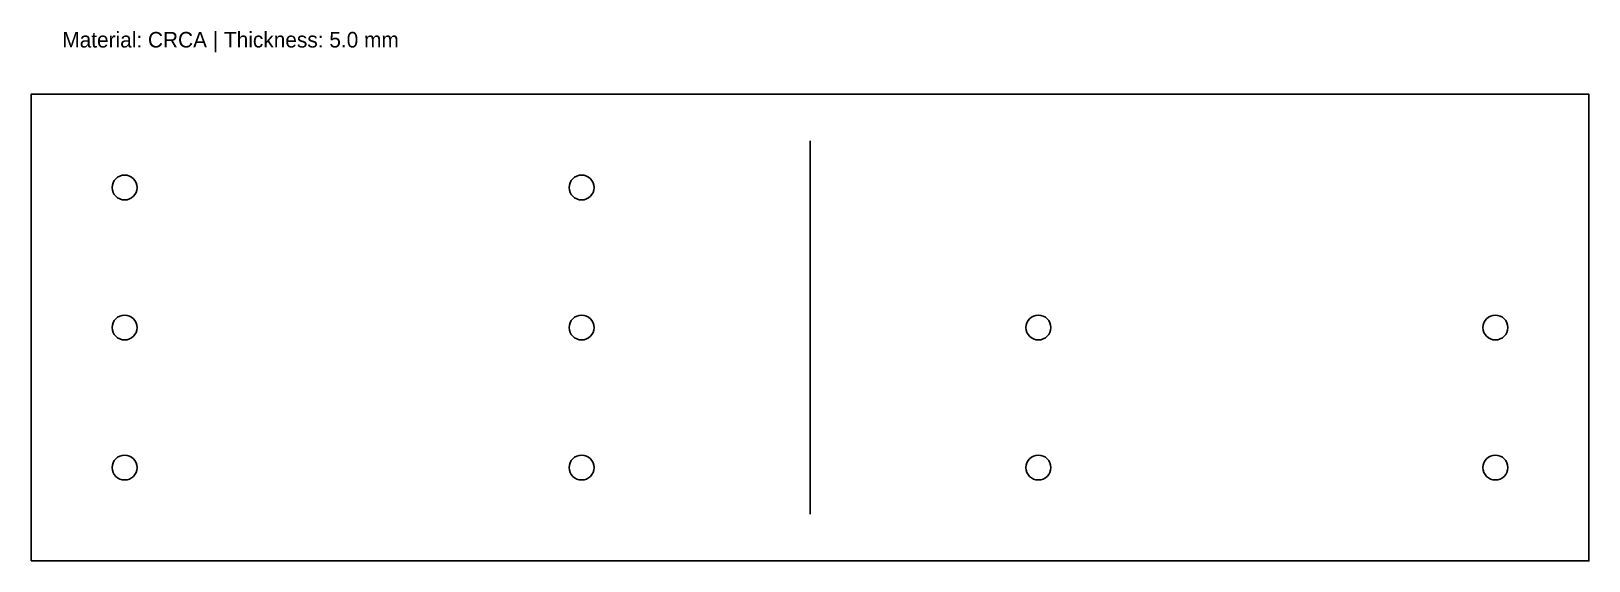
# Model space of a CAD drawing. Header units: metres. Extents: x 0 to 500, y 0 to 170.
import ezdxf

# ---------------------------------------------------------------- set-up
doc = ezdxf.new("R2010")
doc.units = ezdxf.units.M

msp = doc.modelspace()

# ---------------------------------------------------------------- linework, layer by layer
msp.add_lwpolyline([(0, 0), (500, 0), (500, 150), (0, 150)], close=True)
for centre in [(30, 120), (176.67, 120), (30, 75), (176.67, 75), (323.33, 75), (470, 75), (30, 30), (176.67, 30), (323.33, 30), (470, 30)]:
    msp.add_circle(centre, 4)
at = {"layer": 'CONTINUOUS'}
msp.add_line((250, 15), (250, 135), dxfattribs=at)

# ---------------------------------------------------------------- texts
at = {"layer": 'NOTES'}
msp.add_text('Material: CRCA | Thickness: 5.0 mm', height=5, dxfattribs=at).set_placement((10, 165))

doc.saveas('drawing.dxf')
